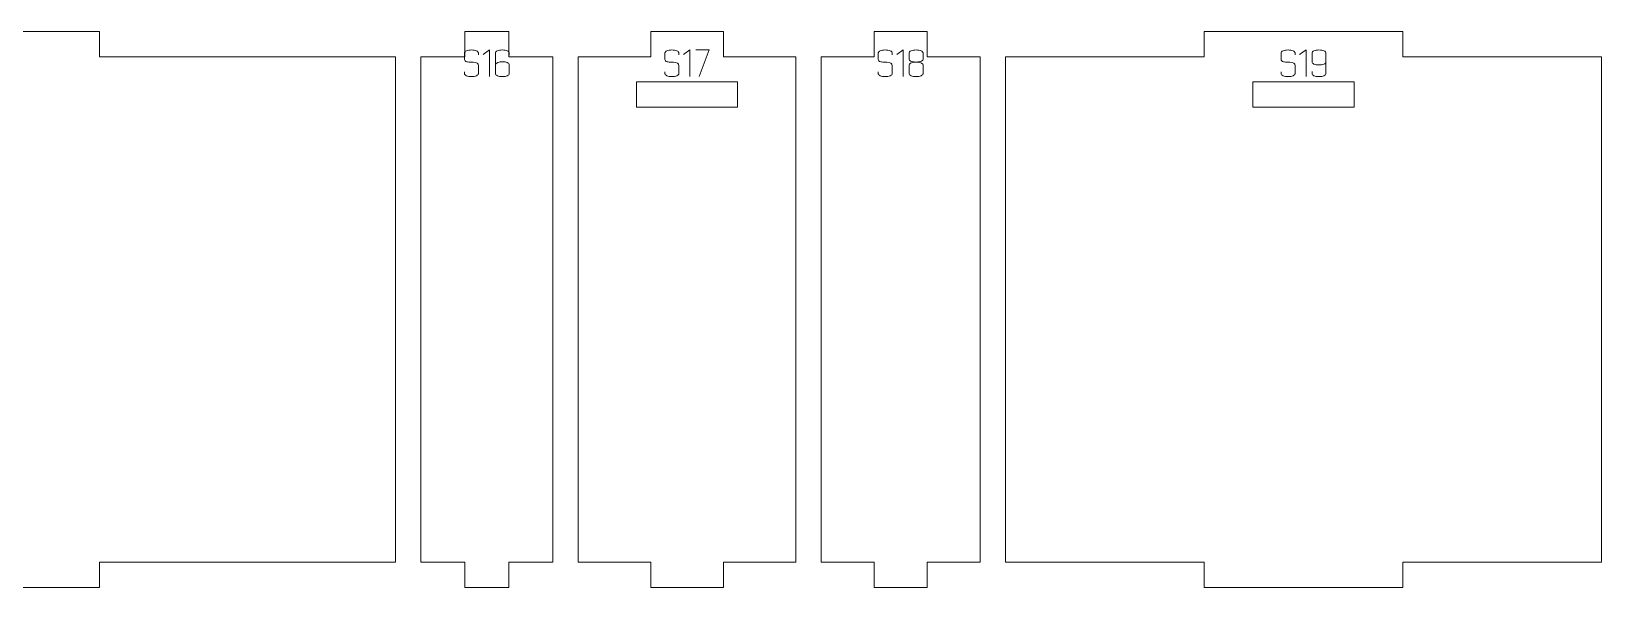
# Model space of a CAD drawing. Header units: centimetres. Extents: x -250 to 250, y -508 to 508.
# Drawn here: x 104.81 to 123.44, y -3.1 to 3.5 of the extents above; entities that cross this region are included whole.
import ezdxf

# ---------------------------------------------------------------- set-up
doc = ezdxf.new("R2010")
doc.units = ezdxf.units.CM
doc.header["$MEASUREMENT"] = 0
doc.layers.add('Capa 1', color=7, linetype='Continuous')

msp = doc.modelspace()

# ---------------------------------------------------------------- linework, layer by layer
at = {"layer": 'Capa 1', "color": 240, "lineweight": 9}
for points, knots in [([(98.59054, 3.20203), (98.59054, 3.20203), (98.59054, -2.79797), (98.59054, -2.79797), (98.59054, -2.79797), (102.10269, -2.79797), (102.10269, -2.79797), (102.10269, -2.79797), (102.10269, -3.09797), (102.10269, -3.09797), (102.10269, -3.09797), (105.61484, -3.09797), (105.61484, -3.09797), (105.61484, -3.09797), (105.61484, -2.79797), (105.61484, -2.79797), (105.61484, -2.79797), (109.127, -2.79797), (109.127, -2.79797), (109.127, -2.79797), (109.127, 3.20203), (109.127, 3.20203), (109.127, 3.20203), (105.61484, 3.20203), (105.61484, 3.20203), (105.61484, 3.20203), (105.61484, 3.50203), (105.61484, 3.50203), (105.61484, 3.50203), (102.10269, 3.50203), (102.10269, 3.50203), (102.10269, 3.50203), (102.10269, 3.20203), (102.10269, 3.20203), (102.10269, 3.20203), (98.59054, 3.20203), (98.59054, 3.20203)], [0, 0, 0, 0, 0.08333333, 0.08333333, 0.08333333, 0.16666667, 0.16666667, 0.16666667, 0.25, 0.25, 0.25, 0.33333333, 0.33333333, 0.33333333, 0.41666667, 0.41666667, 0.41666667, 0.5, 0.5, 0.5, 0.58333333, 0.58333333, 0.58333333, 0.66666667, 0.66666667, 0.66666667, 0.75, 0.75, 0.75, 0.83333333, 0.83333333, 0.83333333, 0.91666667, 0.91666667, 0.91666667, 1, 1, 1, 1]), ([(109.427, 3.20203), (109.427, 3.20203), (109.427, -2.79797), (109.427, -2.79797), (109.427, -2.79797), (109.94936, -2.79797), (109.94936, -2.79797), (109.94936, -2.79797), (109.94936, -3.09797), (109.94936, -3.09797), (109.94936, -3.09797), (110.47173, -3.09797), (110.47173, -3.09797), (110.47173, -3.09797), (110.47173, -2.79797), (110.47173, -2.79797), (110.47173, -2.79797), (110.9941, -2.79797), (110.9941, -2.79797), (110.9941, -2.79797), (110.9941, 3.20203), (110.9941, 3.20203), (110.9941, 3.20203), (110.47173, 3.20203), (110.47173, 3.20203), (110.47173, 3.20203), (110.47173, 3.50203), (110.47173, 3.50203), (110.47173, 3.50203), (109.94936, 3.50203), (109.94936, 3.50203), (109.94936, 3.50203), (109.94936, 3.20203), (109.94936, 3.20203), (109.94936, 3.20203), (109.427, 3.20203), (109.427, 3.20203)], [0, 0, 0, 0, 0.08333333, 0.08333333, 0.08333333, 0.16666667, 0.16666667, 0.16666667, 0.25, 0.25, 0.25, 0.33333333, 0.33333333, 0.33333333, 0.41666667, 0.41666667, 0.41666667, 0.5, 0.5, 0.5, 0.58333333, 0.58333333, 0.58333333, 0.66666667, 0.66666667, 0.66666667, 0.75, 0.75, 0.75, 0.83333333, 0.83333333, 0.83333333, 0.91666667, 0.91666667, 0.91666667, 1, 1, 1, 1]), ([(111.2941, 3.20203), (111.2941, 3.20203), (111.2941, -2.79797), (111.2941, -2.79797), (111.2941, -2.79797), (112.15506, -2.79797), (112.15506, -2.79797), (112.15506, -2.79797), (112.15506, -3.09797), (112.15506, -3.09797), (112.15506, -3.09797), (113.01603, -3.09797), (113.01603, -3.09797), (113.01603, -3.09797), (113.01603, -2.79797), (113.01603, -2.79797), (113.01603, -2.79797), (113.877, -2.79797), (113.877, -2.79797), (113.877, -2.79797), (113.877, 3.20203), (113.877, 3.20203), (113.877, 3.20203), (113.01603, 3.20203), (113.01603, 3.20203), (113.01603, 3.20203), (113.01603, 3.50203), (113.01603, 3.50203), (113.01603, 3.50203), (112.15506, 3.50203), (112.15506, 3.50203), (112.15506, 3.50203), (112.15506, 3.20203), (112.15506, 3.20203), (112.15506, 3.20203), (111.2941, 3.20203), (111.2941, 3.20203)], [0, 0, 0, 0, 0.08333333, 0.08333333, 0.08333333, 0.16666667, 0.16666667, 0.16666667, 0.25, 0.25, 0.25, 0.33333333, 0.33333333, 0.33333333, 0.41666667, 0.41666667, 0.41666667, 0.5, 0.5, 0.5, 0.58333333, 0.58333333, 0.58333333, 0.66666667, 0.66666667, 0.66666667, 0.75, 0.75, 0.75, 0.83333333, 0.83333333, 0.83333333, 0.91666667, 0.91666667, 0.91666667, 1, 1, 1, 1]), ([(114.177, 3.20203), (114.177, 3.20203), (114.177, -2.79797), (114.177, -2.79797), (114.177, -2.79797), (114.80572, -2.79797), (114.80572, -2.79797), (114.80572, -2.79797), (114.80572, -3.09797), (114.80572, -3.09797), (114.80572, -3.09797), (115.43444, -3.09797), (115.43444, -3.09797), (115.43444, -3.09797), (115.43444, -2.79797), (115.43444, -2.79797), (115.43444, -2.79797), (116.06316, -2.79797), (116.06316, -2.79797), (116.06316, -2.79797), (116.06316, 3.20203), (116.06316, 3.20203), (116.06316, 3.20203), (115.43444, 3.20203), (115.43444, 3.20203), (115.43444, 3.20203), (115.43444, 3.50203), (115.43444, 3.50203), (115.43444, 3.50203), (114.80572, 3.50203), (114.80572, 3.50203), (114.80572, 3.50203), (114.80572, 3.20203), (114.80572, 3.20203), (114.80572, 3.20203), (114.177, 3.20203), (114.177, 3.20203)], [0, 0, 0, 0, 0.08333333, 0.08333333, 0.08333333, 0.16666667, 0.16666667, 0.16666667, 0.25, 0.25, 0.25, 0.33333333, 0.33333333, 0.33333333, 0.41666667, 0.41666667, 0.41666667, 0.5, 0.5, 0.5, 0.58333333, 0.58333333, 0.58333333, 0.66666667, 0.66666667, 0.66666667, 0.75, 0.75, 0.75, 0.83333333, 0.83333333, 0.83333333, 0.91666667, 0.91666667, 0.91666667, 1, 1, 1, 1]), ([(116.36316, 3.20203), (116.36316, 3.20203), (116.36316, -2.79797), (116.36316, -2.79797), (116.36316, -2.79797), (118.7211, -2.79797), (118.7211, -2.79797), (118.7211, -2.79797), (118.7211, -3.09797), (118.7211, -3.09797), (118.7211, -3.09797), (121.07904, -3.09797), (121.07904, -3.09797), (121.07904, -3.09797), (121.07904, -2.79797), (121.07904, -2.79797), (121.07904, -2.79797), (123.43698, -2.79797), (123.43698, -2.79797), (123.43698, -2.79797), (123.43698, 3.20203), (123.43698, 3.20203), (123.43698, 3.20203), (121.07904, 3.20203), (121.07904, 3.20203), (121.07904, 3.20203), (121.07904, 3.50203), (121.07904, 3.50203), (121.07904, 3.50203), (118.7211, 3.50203), (118.7211, 3.50203), (118.7211, 3.50203), (118.7211, 3.20203), (118.7211, 3.20203), (118.7211, 3.20203), (116.36316, 3.20203), (116.36316, 3.20203)], [0, 0, 0, 0, 0.08333333, 0.08333333, 0.08333333, 0.16666667, 0.16666667, 0.16666667, 0.25, 0.25, 0.25, 0.33333333, 0.33333333, 0.33333333, 0.41666667, 0.41666667, 0.41666667, 0.5, 0.5, 0.5, 0.58333333, 0.58333333, 0.58333333, 0.66666667, 0.66666667, 0.66666667, 0.75, 0.75, 0.75, 0.83333333, 0.83333333, 0.83333333, 0.91666667, 0.91666667, 0.91666667, 1, 1, 1, 1]), ([(111.98555, 2.602), (111.98555, 2.602), (113.18555, 2.602), (113.18555, 2.602), (113.18555, 2.602), (113.18555, 2.902), (113.18555, 2.902), (113.18555, 2.902), (111.98555, 2.902), (111.98555, 2.902), (111.98555, 2.902), (111.98555, 2.602), (111.98555, 2.602)], [0, 0, 0, 0, 0.25, 0.25, 0.25, 0.5, 0.5, 0.5, 0.75, 0.75, 0.75, 1, 1, 1, 1]), ([(119.30007, 2.602), (119.30007, 2.602), (120.50007, 2.602), (120.50007, 2.602), (120.50007, 2.602), (120.50007, 2.902), (120.50007, 2.902), (120.50007, 2.902), (119.30007, 2.902), (119.30007, 2.902), (119.30007, 2.902), (119.30007, 2.602), (119.30007, 2.602)], [0, 0, 0, 0, 0.25, 0.25, 0.25, 0.5, 0.5, 0.5, 0.75, 0.75, 0.75, 1, 1, 1, 1])]:
    msp.add_open_spline(points, degree=3, knots=knots, dxfattribs=at)
at = {"layer": 'Capa 1', "color": 114, "lineweight": 9}
for points, knots in [([(109.94478, 3.02291), (109.94478, 3.02291), (109.94478, 3.00044), (109.94478, 3.00044), (109.94478, 2.99066), (109.95265, 2.98233), (109.9684, 2.97545), (109.98414, 2.96857), (110.00379, 2.96513), (110.02733, 2.96513), (110.05087, 2.96513), (110.07052, 2.96857), (110.08626, 2.97545), (110.10201, 2.98233), (110.10988, 2.99066), (110.10988, 3.00044), (110.10988, 3.00044), (110.1108, 3.094), (110.1108, 3.094), (110.11049, 3.12213), (110.08932, 3.13634), (110.04728, 3.13665), (110.00524, 3.13696), (109.98055, 3.13833), (109.97321, 3.14078), (109.95426, 3.14781), (109.94478, 3.15683), (109.94478, 3.16784), (109.94478, 3.16784), (109.94478, 3.24626), (109.94478, 3.24626), (109.94478, 3.25604), (109.95265, 3.26437), (109.9684, 3.27125), (109.98414, 3.27813), (110.00379, 3.28157), (110.02733, 3.28157), (110.05087, 3.28157), (110.07052, 3.27813), (110.08626, 3.27125), (110.10201, 3.26437), (110.10988, 3.25604), (110.10988, 3.24626), (110.10988, 3.24626), (110.10988, 3.22379), (110.10988, 3.22379), (110.10988, 3.22379), (110.10988, 3.24626), (110.10988, 3.24626), (110.10988, 3.25604), (110.10201, 3.26437), (110.08626, 3.27125), (110.07052, 3.27813), (110.05087, 3.28157), (110.02733, 3.28157), (110.00379, 3.28157), (109.98414, 3.27813), (109.9684, 3.27125), (109.95265, 3.26437), (109.94478, 3.25604), (109.94478, 3.24626), (109.94478, 3.24626), (109.94478, 3.16784), (109.94478, 3.16784), (109.94478, 3.15683), (109.95426, 3.14781), (109.97321, 3.14078), (109.98055, 3.13833), (110.00524, 3.13696), (110.04728, 3.13665), (110.08932, 3.13634), (110.11049, 3.12213), (110.1108, 3.094), (110.1108, 3.094), (110.10988, 3.00044), (110.10988, 3.00044), (110.10988, 2.99066), (110.10201, 2.98233), (110.08626, 2.97545), (110.07052, 2.96857), (110.05087, 2.96513), (110.02733, 2.96513), (110.00379, 2.96513), (109.98414, 2.96857), (109.9684, 2.97545), (109.95265, 2.98233), (109.94478, 2.99066), (109.94478, 3.00044), (109.94478, 3.00044), (109.94478, 3.02291), (109.94478, 3.02291)], [0, 0, 0, 0, 0.03333333, 0.03333333, 0.03333333, 0.06666667, 0.06666667, 0.06666667, 0.1, 0.1, 0.1, 0.13333333, 0.13333333, 0.13333333, 0.16666667, 0.16666667, 0.16666667, 0.2, 0.2, 0.2, 0.23333333, 0.23333333, 0.23333333, 0.26666667, 0.26666667, 0.26666667, 0.3, 0.3, 0.3, 0.33333333, 0.33333333, 0.33333333, 0.36666667, 0.36666667, 0.36666667, 0.4, 0.4, 0.4, 0.43333333, 0.43333333, 0.43333333, 0.46666667, 0.46666667, 0.46666667, 0.5, 0.5, 0.5, 0.53333333, 0.53333333, 0.53333333, 0.56666667, 0.56666667, 0.56666667, 0.6, 0.6, 0.6, 0.63333333, 0.63333333, 0.63333333, 0.66666667, 0.66666667, 0.66666667, 0.7, 0.7, 0.7, 0.73333333, 0.73333333, 0.73333333, 0.76666667, 0.76666667, 0.76666667, 0.8, 0.8, 0.8, 0.83333333, 0.83333333, 0.83333333, 0.86666667, 0.86666667, 0.86666667, 0.9, 0.9, 0.9, 0.93333333, 0.93333333, 0.93333333, 0.96666667, 0.96666667, 0.96666667, 1, 1, 1, 1]), ([(110.24058, 3.28203), (110.24058, 3.28203), (110.16445, 3.22929), (110.16445, 3.22929), (110.16445, 3.22929), (110.24058, 3.28203), (110.24058, 3.28203), (110.24058, 3.28203), (110.24058, 2.96513), (110.24058, 2.96513), (110.24058, 2.96513), (110.24058, 3.28203), (110.24058, 3.28203)], [0, 0, 0, 0, 0.25, 0.25, 0.25, 0.5, 0.5, 0.5, 0.75, 0.75, 0.75, 1, 1, 1, 1]), ([(110.39376, 2.96513), (110.37022, 2.96513), (110.35057, 2.96857), (110.33483, 2.97545), (110.31908, 2.98233), (110.31121, 2.99066), (110.31121, 3.00044), (110.31121, 3.00044), (110.31121, 3.1073), (110.31121, 3.1073), (110.31121, 3.1073), (110.31121, 3.24626), (110.31121, 3.24626), (110.31121, 3.25604), (110.31908, 3.26437), (110.33483, 3.27125), (110.35057, 3.27813), (110.37022, 3.28157), (110.39376, 3.28157), (110.4173, 3.28157), (110.43695, 3.27813), (110.45269, 3.27125), (110.46844, 3.26437), (110.47631, 3.25604), (110.47631, 3.24626), (110.47631, 3.24626), (110.47631, 3.22058), (110.47631, 3.22058), (110.47631, 3.22058), (110.47631, 3.24626), (110.47631, 3.24626), (110.47631, 3.25604), (110.46844, 3.26437), (110.45269, 3.27125), (110.43695, 3.27813), (110.4173, 3.28157), (110.39376, 3.28157), (110.37022, 3.28157), (110.35057, 3.27813), (110.33483, 3.27125), (110.31908, 3.26437), (110.31121, 3.25604), (110.31121, 3.24626), (110.31121, 3.24626), (110.31121, 3.1073), (110.31121, 3.1073), (110.31121, 3.11647), (110.32076, 3.12465), (110.33987, 3.13183), (110.35898, 3.13902), (110.37694, 3.14261), (110.39376, 3.14261), (110.4173, 3.14261), (110.43695, 3.13917), (110.45269, 3.13229), (110.46844, 3.12541), (110.47631, 3.11708), (110.47631, 3.1073), (110.47631, 3.1073), (110.47631, 3.00044), (110.47631, 3.00044), (110.47631, 2.99066), (110.46844, 2.98233), (110.45269, 2.97545), (110.43695, 2.96857), (110.4173, 2.96513), (110.39376, 2.96513)], [0, 0, 0, 0, 0.04545455, 0.04545455, 0.04545455, 0.09090909, 0.09090909, 0.09090909, 0.13636364, 0.13636364, 0.13636364, 0.18181818, 0.18181818, 0.18181818, 0.22727273, 0.22727273, 0.22727273, 0.27272727, 0.27272727, 0.27272727, 0.31818182, 0.31818182, 0.31818182, 0.36363636, 0.36363636, 0.36363636, 0.40909091, 0.40909091, 0.40909091, 0.45454545, 0.45454545, 0.45454545, 0.5, 0.5, 0.5, 0.54545455, 0.54545455, 0.54545455, 0.59090909, 0.59090909, 0.59090909, 0.63636364, 0.63636364, 0.63636364, 0.68181818, 0.68181818, 0.68181818, 0.72727273, 0.72727273, 0.72727273, 0.77272727, 0.77272727, 0.77272727, 0.81818182, 0.81818182, 0.81818182, 0.86363636, 0.86363636, 0.86363636, 0.90909091, 0.90909091, 0.90909091, 0.95454545, 0.95454545, 0.95454545, 1, 1, 1, 1]), ([(112.32253, 3.02291), (112.32253, 3.02291), (112.32253, 3.00044), (112.32253, 3.00044), (112.32253, 2.99066), (112.3304, 2.98233), (112.34615, 2.97545), (112.36189, 2.96857), (112.38154, 2.96513), (112.40508, 2.96513), (112.42862, 2.96513), (112.44827, 2.96857), (112.46401, 2.97545), (112.47976, 2.98233), (112.48763, 2.99066), (112.48763, 3.00044), (112.48763, 3.00044), (112.48855, 3.094), (112.48855, 3.094), (112.48824, 3.12213), (112.46707, 3.13634), (112.42503, 3.13665), (112.38299, 3.13696), (112.3583, 3.13833), (112.35096, 3.14078), (112.33201, 3.14781), (112.32253, 3.15683), (112.32253, 3.16784), (112.32253, 3.16784), (112.32253, 3.24626), (112.32253, 3.24626), (112.32253, 3.25604), (112.3304, 3.26437), (112.34615, 3.27125), (112.36189, 3.27813), (112.38154, 3.28157), (112.40508, 3.28157), (112.42862, 3.28157), (112.44827, 3.27813), (112.46401, 3.27125), (112.47976, 3.26437), (112.48763, 3.25604), (112.48763, 3.24626), (112.48763, 3.24626), (112.48763, 3.22379), (112.48763, 3.22379), (112.48763, 3.22379), (112.48763, 3.24626), (112.48763, 3.24626), (112.48763, 3.25604), (112.47976, 3.26437), (112.46401, 3.27125), (112.44827, 3.27813), (112.42862, 3.28157), (112.40508, 3.28157), (112.38154, 3.28157), (112.36189, 3.27813), (112.34615, 3.27125), (112.3304, 3.26437), (112.32253, 3.25604), (112.32253, 3.24626), (112.32253, 3.24626), (112.32253, 3.16784), (112.32253, 3.16784), (112.32253, 3.15683), (112.33201, 3.14781), (112.35096, 3.14078), (112.3583, 3.13833), (112.38299, 3.13696), (112.42503, 3.13665), (112.46707, 3.13634), (112.48824, 3.12213), (112.48855, 3.094), (112.48855, 3.094), (112.48763, 3.00044), (112.48763, 3.00044), (112.48763, 2.99066), (112.47976, 2.98233), (112.46401, 2.97545), (112.44827, 2.96857), (112.42862, 2.96513), (112.40508, 2.96513), (112.38154, 2.96513), (112.36189, 2.96857), (112.34615, 2.97545), (112.3304, 2.98233), (112.32253, 2.99066), (112.32253, 3.00044), (112.32253, 3.00044), (112.32253, 3.02291), (112.32253, 3.02291)], [0, 0, 0, 0, 0.03333333, 0.03333333, 0.03333333, 0.06666667, 0.06666667, 0.06666667, 0.1, 0.1, 0.1, 0.13333333, 0.13333333, 0.13333333, 0.16666667, 0.16666667, 0.16666667, 0.2, 0.2, 0.2, 0.23333333, 0.23333333, 0.23333333, 0.26666667, 0.26666667, 0.26666667, 0.3, 0.3, 0.3, 0.33333333, 0.33333333, 0.33333333, 0.36666667, 0.36666667, 0.36666667, 0.4, 0.4, 0.4, 0.43333333, 0.43333333, 0.43333333, 0.46666667, 0.46666667, 0.46666667, 0.5, 0.5, 0.5, 0.53333333, 0.53333333, 0.53333333, 0.56666667, 0.56666667, 0.56666667, 0.6, 0.6, 0.6, 0.63333333, 0.63333333, 0.63333333, 0.66666667, 0.66666667, 0.66666667, 0.7, 0.7, 0.7, 0.73333333, 0.73333333, 0.73333333, 0.76666667, 0.76666667, 0.76666667, 0.8, 0.8, 0.8, 0.83333333, 0.83333333, 0.83333333, 0.86666667, 0.86666667, 0.86666667, 0.9, 0.9, 0.9, 0.93333333, 0.93333333, 0.93333333, 0.96666667, 0.96666667, 0.96666667, 1, 1, 1, 1]), ([(112.61833, 3.28203), (112.61833, 3.28203), (112.5422, 3.22929), (112.5422, 3.22929), (112.5422, 3.22929), (112.61833, 3.28203), (112.61833, 3.28203), (112.61833, 3.28203), (112.61833, 2.96513), (112.61833, 2.96513), (112.61833, 2.96513), (112.61833, 3.28203), (112.61833, 3.28203)], [0, 0, 0, 0, 0.25, 0.25, 0.25, 0.5, 0.5, 0.5, 0.75, 0.75, 0.75, 1, 1, 1, 1]), ([(112.72748, 2.96513), (112.72748, 2.96513), (112.84856, 3.28157), (112.84856, 3.28157), (112.84856, 3.28157), (112.68896, 3.28157), (112.68896, 3.28157), (112.68896, 3.28157), (112.84856, 3.28157), (112.84856, 3.28157), (112.84856, 3.28157), (112.72748, 2.96513), (112.72748, 2.96513)], [0, 0, 0, 0, 0.25, 0.25, 0.25, 0.5, 0.5, 0.5, 0.75, 0.75, 0.75, 1, 1, 1, 1]), ([(114.85431, 3.02291), (114.85431, 3.02291), (114.85431, 3.00044), (114.85431, 3.00044), (114.85431, 2.99066), (114.86218, 2.98233), (114.87793, 2.97545), (114.89367, 2.96857), (114.91332, 2.96513), (114.93686, 2.96513), (114.9604, 2.96513), (114.98005, 2.96857), (114.99579, 2.97545), (115.01154, 2.98233), (115.01941, 2.99066), (115.01941, 3.00044), (115.01941, 3.00044), (115.02033, 3.094), (115.02033, 3.094), (115.02002, 3.12213), (114.99885, 3.13634), (114.95681, 3.13665), (114.91477, 3.13696), (114.89008, 3.13833), (114.88274, 3.14078), (114.86379, 3.14781), (114.85431, 3.15683), (114.85431, 3.16784), (114.85431, 3.16784), (114.85431, 3.24626), (114.85431, 3.24626), (114.85431, 3.25604), (114.86218, 3.26437), (114.87793, 3.27125), (114.89367, 3.27813), (114.91332, 3.28157), (114.93686, 3.28157), (114.9604, 3.28157), (114.98005, 3.27813), (114.99579, 3.27125), (115.01154, 3.26437), (115.01941, 3.25604), (115.01941, 3.24626), (115.01941, 3.24626), (115.01941, 3.22379), (115.01941, 3.22379), (115.01941, 3.22379), (115.01941, 3.24626), (115.01941, 3.24626), (115.01941, 3.25604), (115.01154, 3.26437), (114.99579, 3.27125), (114.98005, 3.27813), (114.9604, 3.28157), (114.93686, 3.28157), (114.91332, 3.28157), (114.89367, 3.27813), (114.87793, 3.27125), (114.86218, 3.26437), (114.85431, 3.25604), (114.85431, 3.24626), (114.85431, 3.24626), (114.85431, 3.16784), (114.85431, 3.16784), (114.85431, 3.15683), (114.86379, 3.14781), (114.88274, 3.14078), (114.89008, 3.13833), (114.91477, 3.13696), (114.95681, 3.13665), (114.99885, 3.13634), (115.02002, 3.12213), (115.02033, 3.094), (115.02033, 3.094), (115.01941, 3.00044), (115.01941, 3.00044), (115.01941, 2.99066), (115.01154, 2.98233), (114.99579, 2.97545), (114.98005, 2.96857), (114.9604, 2.96513), (114.93686, 2.96513), (114.91332, 2.96513), (114.89367, 2.96857), (114.87793, 2.97545), (114.86218, 2.98233), (114.85431, 2.99066), (114.85431, 3.00044), (114.85431, 3.00044), (114.85431, 3.02291), (114.85431, 3.02291)], [0, 0, 0, 0, 0.03333333, 0.03333333, 0.03333333, 0.06666667, 0.06666667, 0.06666667, 0.1, 0.1, 0.1, 0.13333333, 0.13333333, 0.13333333, 0.16666667, 0.16666667, 0.16666667, 0.2, 0.2, 0.2, 0.23333333, 0.23333333, 0.23333333, 0.26666667, 0.26666667, 0.26666667, 0.3, 0.3, 0.3, 0.33333333, 0.33333333, 0.33333333, 0.36666667, 0.36666667, 0.36666667, 0.4, 0.4, 0.4, 0.43333333, 0.43333333, 0.43333333, 0.46666667, 0.46666667, 0.46666667, 0.5, 0.5, 0.5, 0.53333333, 0.53333333, 0.53333333, 0.56666667, 0.56666667, 0.56666667, 0.6, 0.6, 0.6, 0.63333333, 0.63333333, 0.63333333, 0.66666667, 0.66666667, 0.66666667, 0.7, 0.7, 0.7, 0.73333333, 0.73333333, 0.73333333, 0.76666667, 0.76666667, 0.76666667, 0.8, 0.8, 0.8, 0.83333333, 0.83333333, 0.83333333, 0.86666667, 0.86666667, 0.86666667, 0.9, 0.9, 0.9, 0.93333333, 0.93333333, 0.93333333, 0.96666667, 0.96666667, 0.96666667, 1, 1, 1, 1]), ([(115.15011, 3.28203), (115.15011, 3.28203), (115.07398, 3.22929), (115.07398, 3.22929), (115.07398, 3.22929), (115.15011, 3.28203), (115.15011, 3.28203), (115.15011, 3.28203), (115.15011, 2.96513), (115.15011, 2.96513), (115.15011, 2.96513), (115.15011, 3.28203), (115.15011, 3.28203)], [0, 0, 0, 0, 0.25, 0.25, 0.25, 0.5, 0.5, 0.5, 0.75, 0.75, 0.75, 1, 1, 1, 1]), ([(115.22074, 3.17196), (115.22074, 3.16401), (115.2264, 3.15683), (115.23771, 3.15041), (115.24902, 3.14399), (115.27088, 3.13971), (115.30329, 3.13757), (115.3357, 3.13971), (115.35756, 3.14399), (115.36887, 3.15041), (115.38018, 3.15683), (115.38584, 3.16401), (115.38584, 3.17196), (115.38584, 3.17196), (115.38584, 3.24626), (115.38584, 3.24626), (115.38584, 3.25604), (115.37797, 3.26437), (115.36222, 3.27125), (115.34648, 3.27813), (115.32683, 3.28157), (115.30329, 3.28157), (115.27975, 3.28157), (115.2601, 3.27813), (115.24436, 3.27125), (115.22861, 3.26437), (115.22074, 3.25604), (115.22074, 3.24626), (115.22074, 3.24626), (115.22074, 3.17196), (115.22074, 3.17196)], [0, 0, 0, 0, 0.1, 0.1, 0.1, 0.2, 0.2, 0.2, 0.3, 0.3, 0.3, 0.4, 0.4, 0.4, 0.5, 0.5, 0.5, 0.6, 0.6, 0.6, 0.7, 0.7, 0.7, 0.8, 0.8, 0.8, 0.9, 0.9, 0.9, 1, 1, 1, 1]), ([(115.30329, 2.96513), (115.27975, 2.96513), (115.2601, 2.96857), (115.24436, 2.97545), (115.22861, 2.98233), (115.22074, 2.99066), (115.22074, 3.00044), (115.22074, 3.00044), (115.22074, 3.10363), (115.22074, 3.10363), (115.22074, 3.11189), (115.2264, 3.11907), (115.23771, 3.12518), (115.24902, 3.1313), (115.27088, 3.13543), (115.30329, 3.13757), (115.27088, 3.13971), (115.24902, 3.14399), (115.23771, 3.15041), (115.2264, 3.15683), (115.22074, 3.16401), (115.22074, 3.17196), (115.22074, 3.17196), (115.22074, 3.24626), (115.22074, 3.24626), (115.22074, 3.25604), (115.22861, 3.26437), (115.24436, 3.27125), (115.2601, 3.27813), (115.27975, 3.28157), (115.30329, 3.28157), (115.32683, 3.28157), (115.34648, 3.27813), (115.36222, 3.27125), (115.37797, 3.26437), (115.38584, 3.25604), (115.38584, 3.24626), (115.38584, 3.24626), (115.38584, 3.17196), (115.38584, 3.17196), (115.38584, 3.16401), (115.38018, 3.15683), (115.36887, 3.15041), (115.35756, 3.14399), (115.3357, 3.13971), (115.30329, 3.13757), (115.3357, 3.13543), (115.35756, 3.1313), (115.36887, 3.12518), (115.38018, 3.11907), (115.38584, 3.11189), (115.38584, 3.10363), (115.38584, 3.10363), (115.38584, 3.00044), (115.38584, 3.00044), (115.38584, 2.99066), (115.37797, 2.98233), (115.36222, 2.97545), (115.34648, 2.96857), (115.32683, 2.96513), (115.30329, 2.96513)], [0, 0, 0, 0, 0.05, 0.05, 0.05, 0.1, 0.1, 0.1, 0.15, 0.15, 0.15, 0.2, 0.2, 0.2, 0.25, 0.25, 0.25, 0.3, 0.3, 0.3, 0.35, 0.35, 0.35, 0.4, 0.4, 0.4, 0.45, 0.45, 0.45, 0.5, 0.5, 0.5, 0.55, 0.55, 0.55, 0.6, 0.6, 0.6, 0.65, 0.65, 0.65, 0.7, 0.7, 0.7, 0.75, 0.75, 0.75, 0.8, 0.8, 0.8, 0.85, 0.85, 0.85, 0.9, 0.9, 0.9, 0.95, 0.95, 0.95, 1, 1, 1, 1]), ([(119.6343, 3.02291), (119.6343, 3.02291), (119.6343, 3.00044), (119.6343, 3.00044), (119.6343, 2.99066), (119.64217, 2.98233), (119.65792, 2.97545), (119.67366, 2.96857), (119.69331, 2.96513), (119.71685, 2.96513), (119.74039, 2.96513), (119.76004, 2.96857), (119.77578, 2.97545), (119.79153, 2.98233), (119.7994, 2.99066), (119.7994, 3.00044), (119.7994, 3.00044), (119.80032, 3.094), (119.80032, 3.094), (119.80001, 3.12213), (119.77884, 3.13634), (119.7368, 3.13665), (119.69476, 3.13696), (119.67007, 3.13833), (119.66273, 3.14078), (119.64378, 3.14781), (119.6343, 3.15683), (119.6343, 3.16784), (119.6343, 3.16784), (119.6343, 3.24626), (119.6343, 3.24626), (119.6343, 3.25604), (119.64217, 3.26437), (119.65792, 3.27125), (119.67366, 3.27813), (119.69331, 3.28157), (119.71685, 3.28157), (119.74039, 3.28157), (119.76004, 3.27813), (119.77578, 3.27125), (119.79153, 3.26437), (119.7994, 3.25604), (119.7994, 3.24626), (119.7994, 3.24626), (119.7994, 3.22379), (119.7994, 3.22379), (119.7994, 3.22379), (119.7994, 3.24626), (119.7994, 3.24626), (119.7994, 3.25604), (119.79153, 3.26437), (119.77578, 3.27125), (119.76004, 3.27813), (119.74039, 3.28157), (119.71685, 3.28157), (119.69331, 3.28157), (119.67366, 3.27813), (119.65792, 3.27125), (119.64217, 3.26437), (119.6343, 3.25604), (119.6343, 3.24626), (119.6343, 3.24626), (119.6343, 3.16784), (119.6343, 3.16784), (119.6343, 3.15683), (119.64378, 3.14781), (119.66273, 3.14078), (119.67007, 3.13833), (119.69476, 3.13696), (119.7368, 3.13665), (119.77884, 3.13634), (119.80001, 3.12213), (119.80032, 3.094), (119.80032, 3.094), (119.7994, 3.00044), (119.7994, 3.00044), (119.7994, 2.99066), (119.79153, 2.98233), (119.77578, 2.97545), (119.76004, 2.96857), (119.74039, 2.96513), (119.71685, 2.96513), (119.69331, 2.96513), (119.67366, 2.96857), (119.65792, 2.97545), (119.64217, 2.98233), (119.6343, 2.99066), (119.6343, 3.00044), (119.6343, 3.00044), (119.6343, 3.02291), (119.6343, 3.02291)], [0, 0, 0, 0, 0.03333333, 0.03333333, 0.03333333, 0.06666667, 0.06666667, 0.06666667, 0.1, 0.1, 0.1, 0.13333333, 0.13333333, 0.13333333, 0.16666667, 0.16666667, 0.16666667, 0.2, 0.2, 0.2, 0.23333333, 0.23333333, 0.23333333, 0.26666667, 0.26666667, 0.26666667, 0.3, 0.3, 0.3, 0.33333333, 0.33333333, 0.33333333, 0.36666667, 0.36666667, 0.36666667, 0.4, 0.4, 0.4, 0.43333333, 0.43333333, 0.43333333, 0.46666667, 0.46666667, 0.46666667, 0.5, 0.5, 0.5, 0.53333333, 0.53333333, 0.53333333, 0.56666667, 0.56666667, 0.56666667, 0.6, 0.6, 0.6, 0.63333333, 0.63333333, 0.63333333, 0.66666667, 0.66666667, 0.66666667, 0.7, 0.7, 0.7, 0.73333333, 0.73333333, 0.73333333, 0.76666667, 0.76666667, 0.76666667, 0.8, 0.8, 0.8, 0.83333333, 0.83333333, 0.83333333, 0.86666667, 0.86666667, 0.86666667, 0.9, 0.9, 0.9, 0.93333333, 0.93333333, 0.93333333, 0.96666667, 0.96666667, 0.96666667, 1, 1, 1, 1]), ([(119.9301, 3.28203), (119.9301, 3.28203), (119.85397, 3.22929), (119.85397, 3.22929), (119.85397, 3.22929), (119.9301, 3.28203), (119.9301, 3.28203), (119.9301, 3.28203), (119.9301, 2.96513), (119.9301, 2.96513), (119.9301, 2.96513), (119.9301, 3.28203), (119.9301, 3.28203)], [0, 0, 0, 0, 0.25, 0.25, 0.25, 0.5, 0.5, 0.5, 0.75, 0.75, 0.75, 1, 1, 1, 1]), ([(120.00073, 3.13894), (120.00073, 3.12916), (120.0086, 3.12083), (120.02435, 3.11395), (120.04009, 3.10707), (120.05974, 3.10363), (120.08328, 3.10363), (120.10652, 3.10302), (120.12608, 3.10585), (120.14198, 3.11211), (120.15788, 3.11838), (120.16583, 3.12733), (120.16583, 3.13894), (120.16583, 3.13894), (120.16583, 3.24626), (120.16583, 3.24626), (120.16583, 3.25604), (120.15796, 3.26437), (120.14221, 3.27125), (120.12647, 3.27813), (120.10682, 3.28157), (120.08328, 3.28157), (120.05974, 3.28157), (120.04009, 3.27813), (120.02435, 3.27125), (120.0086, 3.26437), (120.00073, 3.25604), (120.00073, 3.24626), (120.00073, 3.24626), (120.00073, 3.13894), (120.00073, 3.13894)], [0, 0, 0, 0, 0.1, 0.1, 0.1, 0.2, 0.2, 0.2, 0.3, 0.3, 0.3, 0.4, 0.4, 0.4, 0.5, 0.5, 0.5, 0.6, 0.6, 0.6, 0.7, 0.7, 0.7, 0.8, 0.8, 0.8, 0.9, 0.9, 0.9, 1, 1, 1, 1]), ([(120.08328, 2.96513), (120.05974, 2.96513), (120.04009, 2.96857), (120.02435, 2.97545), (120.0086, 2.98233), (120.00073, 2.99066), (120.00073, 3.00044), (120.00073, 3.00044), (120.00073, 3.02567), (120.00073, 3.02567), (120.00073, 3.02567), (120.00073, 3.00044), (120.00073, 3.00044), (120.00073, 2.99066), (120.0086, 2.98233), (120.02435, 2.97545), (120.04009, 2.96857), (120.05974, 2.96513), (120.08328, 2.96513), (120.10682, 2.96513), (120.12647, 2.96857), (120.14221, 2.97545), (120.15796, 2.98233), (120.16583, 2.99066), (120.16583, 3.00044), (120.16583, 3.00044), (120.16583, 3.13894), (120.16583, 3.13894), (120.16583, 3.12733), (120.15788, 3.11838), (120.14198, 3.11211), (120.12608, 3.10585), (120.10652, 3.10302), (120.08328, 3.10363), (120.05974, 3.10363), (120.04009, 3.10707), (120.02435, 3.11395), (120.0086, 3.12083), (120.00073, 3.12916), (120.00073, 3.13894), (120.00073, 3.13894), (120.00073, 3.24626), (120.00073, 3.24626), (120.00073, 3.25604), (120.0086, 3.26437), (120.02435, 3.27125), (120.04009, 3.27813), (120.05974, 3.28157), (120.08328, 3.28157), (120.10682, 3.28157), (120.12647, 3.27813), (120.14221, 3.27125), (120.15796, 3.26437), (120.16583, 3.25604), (120.16583, 3.24626), (120.16583, 3.24626), (120.16583, 3.13894), (120.16583, 3.13894), (120.16583, 3.13894), (120.16583, 3.00044), (120.16583, 3.00044), (120.16583, 2.99066), (120.15796, 2.98233), (120.14221, 2.97545), (120.12647, 2.96857), (120.10682, 2.96513), (120.08328, 2.96513)], [0, 0, 0, 0, 0.04545455, 0.04545455, 0.04545455, 0.09090909, 0.09090909, 0.09090909, 0.13636364, 0.13636364, 0.13636364, 0.18181818, 0.18181818, 0.18181818, 0.22727273, 0.22727273, 0.22727273, 0.27272727, 0.27272727, 0.27272727, 0.31818182, 0.31818182, 0.31818182, 0.36363636, 0.36363636, 0.36363636, 0.40909091, 0.40909091, 0.40909091, 0.45454545, 0.45454545, 0.45454545, 0.5, 0.5, 0.5, 0.54545455, 0.54545455, 0.54545455, 0.59090909, 0.59090909, 0.59090909, 0.63636364, 0.63636364, 0.63636364, 0.68181818, 0.68181818, 0.68181818, 0.72727273, 0.72727273, 0.72727273, 0.77272727, 0.77272727, 0.77272727, 0.81818182, 0.81818182, 0.81818182, 0.86363636, 0.86363636, 0.86363636, 0.90909091, 0.90909091, 0.90909091, 0.95454545, 0.95454545, 0.95454545, 1, 1, 1, 1]), ([(110.31121, 3.00044), (110.31121, 2.99066), (110.31908, 2.98233), (110.33483, 2.97545), (110.35057, 2.96857), (110.37022, 2.96513), (110.39376, 2.96513), (110.4173, 2.96513), (110.43695, 2.96857), (110.45269, 2.97545), (110.46844, 2.98233), (110.47631, 2.99066), (110.47631, 3.00044), (110.47631, 3.00044), (110.47631, 3.1073), (110.47631, 3.1073), (110.47631, 3.11708), (110.46844, 3.12541), (110.45269, 3.13229), (110.43695, 3.13917), (110.4173, 3.14261), (110.39376, 3.14261), (110.37694, 3.14261), (110.35898, 3.13902), (110.33987, 3.13183), (110.32076, 3.12465), (110.31121, 3.11647), (110.31121, 3.1073), (110.31121, 3.1073), (110.31121, 3.00044), (110.31121, 3.00044)], [0, 0, 0, 0, 0.1, 0.1, 0.1, 0.2, 0.2, 0.2, 0.3, 0.3, 0.3, 0.4, 0.4, 0.4, 0.5, 0.5, 0.5, 0.6, 0.6, 0.6, 0.7, 0.7, 0.7, 0.8, 0.8, 0.8, 0.9, 0.9, 0.9, 1, 1, 1, 1]), ([(115.22074, 3.00044), (115.22074, 2.99066), (115.22861, 2.98233), (115.24436, 2.97545), (115.2601, 2.96857), (115.27975, 2.96513), (115.30329, 2.96513), (115.32683, 2.96513), (115.34648, 2.96857), (115.36222, 2.97545), (115.37797, 2.98233), (115.38584, 2.99066), (115.38584, 3.00044), (115.38584, 3.00044), (115.38584, 3.10363), (115.38584, 3.10363), (115.38584, 3.11189), (115.38018, 3.11907), (115.36887, 3.12518), (115.35756, 3.1313), (115.3357, 3.13543), (115.30329, 3.13757), (115.27088, 3.13543), (115.24902, 3.1313), (115.23771, 3.12518), (115.2264, 3.11907), (115.22074, 3.11189), (115.22074, 3.10363), (115.22074, 3.10363), (115.22074, 3.00044), (115.22074, 3.00044)], [0, 0, 0, 0, 0.1, 0.1, 0.1, 0.2, 0.2, 0.2, 0.3, 0.3, 0.3, 0.4, 0.4, 0.4, 0.5, 0.5, 0.5, 0.6, 0.6, 0.6, 0.7, 0.7, 0.7, 0.8, 0.8, 0.8, 0.9, 0.9, 0.9, 1, 1, 1, 1])]:
    msp.add_open_spline(points, degree=3, knots=knots, dxfattribs=at)

doc.saveas('drawing.dxf')
